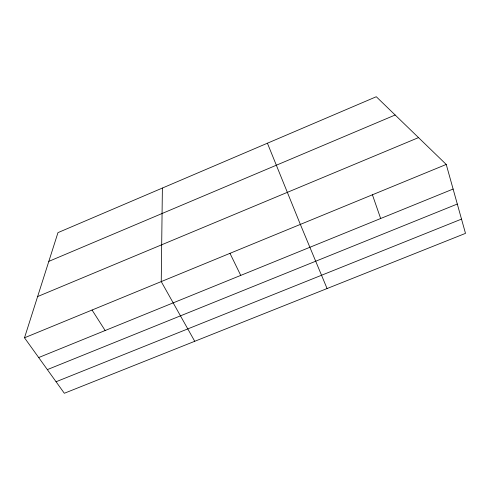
<?xml version="1.0" encoding="UTF-8"?>
<svg xmlns="http://www.w3.org/2000/svg" width="490" height="490" viewBox="0 0 490 490"><rect width="100%" height="100%" fill="white"/><g stroke="black" fill="none" stroke-linecap="round" stroke-linejoin="round"><path stroke-width="0.73" d="M162.38 188.056L161.241 281.591L194.738 341.291M24.5 337.8L57.967 232.634L376.283 96.732L446.237 164.444L465.5 233.369L64.337 393.268L24.5 337.8L446.237 164.444M48.822 261.372L395.161 115.003M37.626 296.56L418.515 137.61M38.685 357.553L453.115 189.048M47.346 369.613L457.305 204.036M56.062 381.753L461.513 219.104M92.059 310.029L105.154 330.53M229.982 253.336L240.743 275.398M327.075 288.543L300.352 224.408L267.418 143.215M372.418 194.787L380.657 218.509"/></g></svg>
